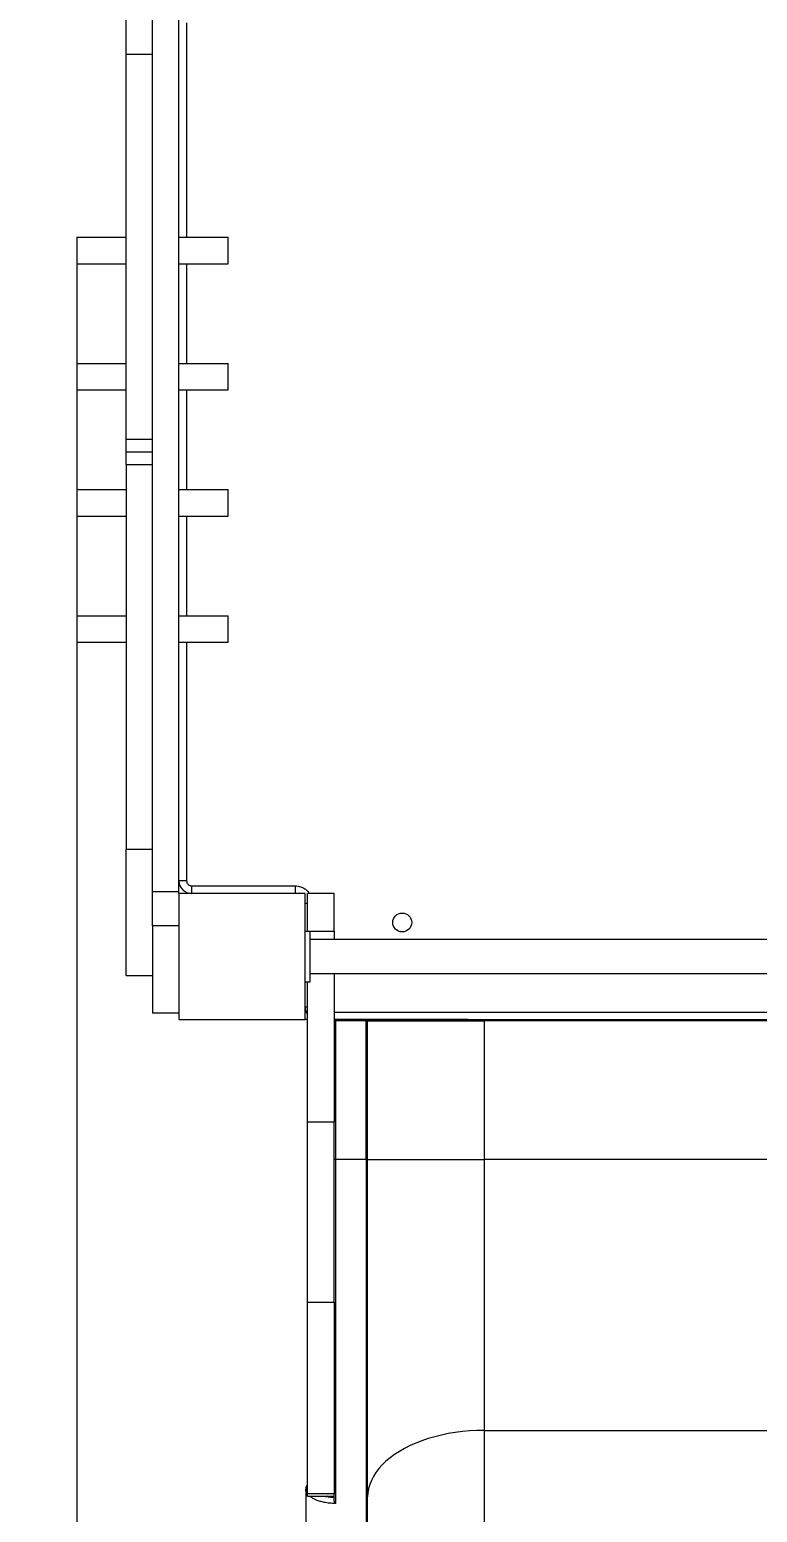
# Model space of a CAD drawing. Header units: millimetres. Extents: x -4932 to 5706, y -4240 to 3644.
# Drawn here: x -3460 to -2883, y -546 to 629 of the extents above; entities that cross this region are included whole.
import ezdxf

# ---------------------------------------------------------------- set-up
doc = ezdxf.new("R2010")
doc.units = ezdxf.units.MM
for name, color, linetype in [('DIKOM_ОБЪЕКТ', 7, 'Continuous'), ('DIKOM_РАЗМЕР_ЗОНА', 7, 'Continuous'), ('DIKOM_РАЗМЕР_ОБЪЕКТА', 7, 'Continuous')]:
    doc.layers.add(name, color=color, linetype=linetype)
doc.styles.add('style1', font='arial.ttf', dxfattribs={"width": 0.8})
doc.dimstyles.new('1-50', dxfattribs={"dimtxt": 300, "dimasz": 200, "dimexe": 100, "dimexo": 0, "dimgap": 100, "dimtad": 1, "dimtxsty": 'style1', "dimcen": 200, "dimclrd": 7, "dimclre": 7, "dimclrt": 7, "dimadec": 1, "dimazin": 2, "dimtfac": 1, "dimtmove": 0, "dimatfit": 2, "dimfxl": 0, "dimlwd": 25, "dimlwe": 18, "dimarcsym": 0})

# ---------------------------------------------------------------- blocks, each defined once
blk = doc.blocks.new('*D9')
at = {"layer": 'Defpoints', "color": 0, "transparency": 16777216}
for p in [(2719.9, 1175.1), (-3422.6, 453.8), (2719.9, -2384.5)]:
    blk.add_point(p, dxfattribs=at)
at = {"layer": 'DIKOM_РАЗМЕР_ОБЪЕКТА', "color": 7, "lineweight": 18, "transparency": 16777216}
for p, q in [((2719.9, 1175.1), (2719.9, -2484.5)), ((-3422.6, 453.8), (-3422.6, -2484.5))]:
    blk.add_line(p, q, dxfattribs=at)
at = {"layer": 'DIKOM_РАЗМЕР_ОБЪЕКТА', "color": 7, "lineweight": 25, "transparency": 16777216}
blk.add_line((-3222.6, -2384.5), (2519.9, -2384.5), dxfattribs=at)
at = {"layer": 'DIKOM_РАЗМЕР_ОБЪЕКТА', "color": 7, "transparency": 16777216}
for points in [[(-3222.6, -2351.2), (-3222.6, -2417.9), (-3422.6, -2384.5)], [(2519.9, -2351.2), (2519.9, -2417.9), (2719.9, -2384.5)]]:
    blk.add_solid(points, dxfattribs=at)
at = {"layer": 'DIKOM_РАЗМЕР_ОБЪЕКТА', "color": 7, "transparency": 16777216, "insert": (-365.4, -2131.4), "char_height": 300, "attachment_point": 5, "style": 'style1'}
blk.add_mtext('6150', dxfattribs=at)
blk = doc.blocks.new('*D11')
at = {"layer": 'Defpoints', "color": 0, "transparency": 16777216}
for p in [(4718.4, 600.1), (-4931.6, -2305.7), (4718.4, -4140.2)]:
    blk.add_point(p, dxfattribs=at)
at = {"layer": 'DIKOM_РАЗМЕР_ЗОНА', "color": 7, "lineweight": 18, "transparency": 16777216}
for p, q in [((4718.4, 600.1), (4718.4, -4240.2)), ((-4931.6, -2305.7), (-4931.6, -4240.2))]:
    blk.add_line(p, q, dxfattribs=at)
at = {"layer": 'DIKOM_РАЗМЕР_ЗОНА', "color": 7, "lineweight": 25, "transparency": 16777216}
blk.add_line((-4731.6, -4140.2), (4518.4, -4140.2), dxfattribs=at)
at = {"layer": 'DIKOM_РАЗМЕР_ЗОНА', "color": 7, "transparency": 16777216}
for points in [[(-4731.6, -4106.8), (-4731.6, -4173.5), (-4931.6, -4140.2)], [(4518.4, -4106.8), (4518.4, -4173.5), (4718.4, -4140.2)]]:
    blk.add_solid(points, dxfattribs=at)
at = {"layer": 'DIKOM_РАЗМЕР_ЗОНА', "color": 7, "transparency": 16777216, "insert": (-131.6, -3887), "char_height": 300, "attachment_point": 5, "style": 'style1'}
blk.add_mtext('9650', dxfattribs=at)
blk = doc.blocks.new('*D12')
at = {"layer": 'Defpoints', "color": 0, "transparency": 16777216}
for p in [(-491.6, 3644.3), (5605.6, 3644.3), (-3816.1, -3400.3)]:
    blk.add_point(p, dxfattribs=at)
at = {"layer": 'DIKOM_РАЗМЕР_ЗОНА', "color": 7, "lineweight": 18, "transparency": 16777216}
for p, q in [((-491.6, 3644.3), (5705.6, 3644.3)), ((-3816.1, -3400.3), (5705.6, -3400.3))]:
    blk.add_line(p, q, dxfattribs=at)
at = {"layer": 'DIKOM_РАЗМЕР_ЗОНА', "color": 7, "lineweight": 25, "transparency": 16777216}
blk.add_line((5605.6, -3200.3), (5605.6, 3444.3), dxfattribs=at)
at = {"layer": 'DIKOM_РАЗМЕР_ЗОНА', "color": 7, "transparency": 16777216}
for points in [[(5572.3, 3444.3), (5638.9, 3444.3), (5605.6, 3644.3)], [(5572.3, -3200.3), (5638.9, -3200.3), (5605.6, -3400.3)]]:
    blk.add_solid(points, dxfattribs=at)
at = {"layer": 'DIKOM_РАЗМЕР_ЗОНА', "color": 7, "transparency": 16777216, "insert": (5352.4, 785.2), "char_height": 300, "attachment_point": 5, "rotation": 90, "style": 'style1'}
blk.add_mtext('7000', dxfattribs=at)

msp = doc.modelspace()

# ---------------------------------------------------------------- linework, layer by layer
at = {"layer": 'DIKOM_ОБЪЕКТ', "color": 7, "linetype": 'Continuous', "lineweight": 15}
for p, q in [((-3383.648, 609.268), (-3383.648, 709.268)), ((-3362.648, -54.498), (-3362.648, 643.033)), ((-3341.648, -54.498), (-3341.648, 643.033)), ((-3335.648, 634.268), (-3335.648, 464.268)), ((-3383.648, 609.268), (-3362.648, 609.268)), ((-3383.648, 304.268), (-3383.648, 609.268)), ((-3422.648, 464.268), (-3422.648, 443.268)), ((-3422.648, 464.268), (-3421.738, 464.268)), ((-3421.738, 464.268), (-3383.648, 464.268)), ((-3341.648, 464.268), (-3302.648, 464.268)), ((-3302.648, 443.268), (-3302.648, 464.268)), ((-3422.648, 443.268), (-3421.738, 443.268)), ((-3421.738, 443.268), (-3383.648, 443.268)), ((-3341.648, 443.268), (-3302.648, 443.268)), ((-3335.648, 443.268), (-3335.648, 364.268)), ((-3422.648, 364.268), (-3422.648, 343.268)), ((-3422.648, 364.268), (-3421.738, 364.268)), ((-3421.738, 364.268), (-3383.648, 364.268)), ((-3341.648, 364.268), (-3302.648, 364.268)), ((-3302.648, 343.268), (-3302.648, 364.268)), ((-3422.648, 343.268), (-3421.738, 343.268)), ((-3421.738, 343.268), (-3383.648, 343.268)), ((-3341.648, 343.268), (-3302.648, 343.268)), ((-3335.648, 343.268), (-3335.648, 264.268)), ((-3383.648, 304.268), (-3362.648, 304.268)), ((-3383.648, 294.268), (-3383.648, 304.268)), ((-3383.648, 294.268), (-3362.648, 294.268)), ((-3383.648, 284.268), (-3383.648, 294.268)), ((-3383.648, 284.268), (-3362.648, 284.268)), ((-3383.648, 284.268), (-3383.648, -20.732)), ((-3422.648, 264.268), (-3422.648, 243.268)), ((-3422.648, 264.268), (-3421.738, 264.268)), ((-3421.738, 264.268), (-3383.648, 264.268)), ((-3341.648, 264.268), (-3302.648, 264.268)), ((-3302.648, 243.268), (-3302.648, 264.268)), ((-3422.648, 243.268), (-3421.738, 243.268)), ((-3421.738, 243.268), (-3383.648, 243.268)), ((-3341.648, 243.268), (-3302.648, 243.268)), ((-3335.648, 243.268), (-3335.648, 164.268)), ((-3422.648, 164.268), (-3422.648, 143.268)), ((-3422.648, 164.268), (-3421.738, 164.268)), ((-3421.738, 164.268), (-3383.648, 164.268)), ((-3341.648, 164.268), (-3302.648, 164.268)), ((-3302.648, 143.268), (-3302.648, 164.268)), ((-3422.648, 143.268), (-3421.738, 143.268)), ((-3421.738, 143.268), (-3383.648, 143.268)), ((-3341.648, 143.268), (-3302.648, 143.268)), ((-3335.648, 143.268), (-3335.648, -45.732)), ((-3383.648, -20.732), (-3362.648, -20.732)), ((-3383.648, -120.732), (-3383.648, -20.732)), ((-3335.648, -45.732), (-3341.648, -45.732)), ((-3341.648, -54.498), (-3362.648, -54.498)), ((-3362.648, -81.463), (-3362.648, -54.498)), ((-3341.648, -55.732), (-3341.648, -54.498)), ((-3341.648, -55.732), (-3341.648, -155.732)), ((-3241.648, -55.732), (-3341.648, -55.732)), ((-3331.648, -49.732), (-3249.648, -49.732)), ((-3331.648, -49.732), (-3331.648, -55.732)), ((-3249.648, -49.732), (-3249.648, -55.732)), ((-3241.648, -155.732), (-3241.648, -55.732)), ((-3218.648, -55.732), (-3239.648, -55.732)), ((-3239.648, -85.732), (-3239.648, -55.732)), ((-3218.648, -85.732), (-3218.648, -55.732)), ((-3239.648, -63.732), (-3241.648, -63.732)), ((-3341.648, -81.463), (-3362.648, -81.463)), ((-3362.648, -81.463), (-3362.648, -150.732)), ((-3241.648, -85.732), (-3237.648, -85.732)), ((-3239.648, -85.732), (-3218.648, -85.732)), ((-3239.648, -85.732), (-3239.648, -85.732)), ((-3237.648, -125.732), (-3237.648, -85.732)), ((-2545.648, -92.232), (-3237.648, -92.232)), ((-3218.648, -85.732), (-3218.648, -92.232)), ((-3383.648, -120.732), (-3362.648, -120.732)), ((-3241.648, -125.732), (-3237.648, -125.732)), ((-3239.648, -236.883), (-3239.648, -125.732)), ((-3237.648, -119.232), (-2545.648, -119.232)), ((-3218.648, -119.232), (-3218.648, -236.883)), ((-3341.648, -150.732), (-3362.648, -150.732)), ((-3239.648, -145.732), (-3241.648, -145.732)), ((-3218.648, -149.732), (-2562.648, -149.732)), ((-3341.648, -155.732), (-3241.648, -155.732)), ((-3239.648, -155.732), (-3241.648, -155.732)), ((-3218.648, -155.732), (-3217.823, -155.732)), ((-3217.669, -156.732), (-3218.648, -156.732)), ((-3193.148, -156.732), (-3217.669, -156.732)), ((-3217.669, -156.732), (-3217.669, -266.688)), ((-3193.146, -155.732), (-3194.148, -155.732)), ((-3193.321, -155.732), (-2587.974, -155.732)), ((-3193.148, -266.688), (-3193.148, -156.732)), ((-3193.148, -156.732), (-3192.146, -156.732)), ((-3192.146, -266.688), (-3192.146, -156.732)), ((-3192.146, -156.732), (-3099.648, -156.732)), ((-3099.648, -155.732), (-3099.648, -156.732)), ((-3099.648, -156.732), (-3099.648, -266.688)), ((-2681.648, -156.732), (-3099.648, -156.732)), ((-3218.648, -236.883), (-3239.648, -236.883)), ((-3239.648, -379.633), (-3239.648, -236.883)), ((-3218.648, -379.633), (-3218.648, -236.883)), ((-3217.669, -266.688), (-3218.648, -266.688)), ((-3217.669, -266.688), (-3217.669, -539.177)), ((-3193.148, -266.688), (-3217.669, -266.688)), ((-3193.148, -266.688), (-3193.148, -582.155)), ((-3192.146, -266.688), (-3193.148, -266.688)), ((-3192.146, -533.974), (-3192.146, -266.688)), ((-3192.146, -266.688), (-3099.648, -266.688)), ((-3099.648, -266.688), (-3099.648, -481.205)), ((-2681.648, -266.688), (-3099.648, -266.688)), ((-3239.648, -379.633), (-3218.648, -379.633)), ((-3239.648, -531.493), (-3239.648, -379.633)), ((-3218.648, -379.633), (-3218.648, -531.493)), ((-3099.648, -481.205), (-3099.648, -583.251)), ((-3099.648, -481.205), (-2681.648, -481.205)), ((-3241.148, -527.329), (-3241.148, -527.894)), ((-3218.648, -531.493), (-3239.648, -531.493)), ((-3239.648, -533.393), (-3239.648, -531.493)), ((-3239.648, -533.393), (-3218.648, -533.393)), ((-3218.648, -533.393), (-3218.648, -531.493)), ((-3218.648, -536.615), (-3218.648, -533.728)), ((-3193.148, -582.155), (-3192.146, -533.974)), ((-3192.146, -636.02), (-3192.146, -533.974))]:
    msp.add_line(p, q, dxfattribs=at)
at = {"layer": 'DIKOM_ОБЪЕКТ', "color": 7, "linetype": 'Continuous', "lineweight": 15, "flags": 128}
msp.add_lwpolyline([(-3099.648, -481.205), (-3105.436, -481.309), (-3111.201, -481.621), (-3116.921, -482.138), (-3122.574, -482.861), (-3128.137, -483.784), (-3133.588, -484.906), (-3138.905, -486.22), (-3144.07, -487.724), (-3149.06, -489.409), (-3153.856, -491.271), (-3158.44, -493.3), (-3162.793, -495.491), (-3166.899, -497.833), (-3170.741, -500.318), (-3174.305, -502.936), (-3177.576, -505.677), (-3180.542, -508.53), (-3183.19, -511.484), (-3185.512, -514.527), (-3187.496, -517.648), (-3189.136, -520.833), (-3190.426, -524.071), (-3191.359, -527.35), (-3191.934, -530.655), (-3192.146, -533.974)], dxfattribs=at)
at = {"layer": 'DIKOM_ОБЪЕКТ', "color": 7, "linetype": 'Continuous', "lineweight": 15}
msp.add_circle((-3164.648, -78.732), 7.5, dxfattribs=at)
for centre, radius, start, end in [((-3331.648, -45.732), 10, 180, 270), ((-3231.648, -145.732), 10, 180, 216.869898), ((-3217.648, -156.732), 1, 90, 180), ((-3206.19, -156.478), 11.482, 176.274444, 181.267066), ((-3237.748, -527.283), 3.4, 123.974476, 180), ((-3238.227, -527.393), 2.921, 119.09661, 178.759261), ((-3238.227, -527.957), 2.921, 119.09661, 178.759261)]:
    msp.add_arc(centre, radius, start, end, dxfattribs=at)
msp.add_ellipse((-3192.967, -192.677), major_axis=(0, 4.5), ratio=0.01192085, dxfattribs=at)
for points, knots in [([(-3335.648, -45.732), (-3335.594, -46.236), (-3335.513, -47.01), (-3335.013, -47.941), (-3334.497, -48.582), (-3333.856, -49.098), (-3332.925, -49.597), (-3332.151, -49.679), (-3331.648, -49.732)], [0, 0, 0, 0, 0.23944286, 0.36836818, 0.49997954, 0.63165932, 0.7605279, 1, 1, 1, 1]), ([(-3249.648, -49.732), (-3248.794, -49.778), (-3247.035, -49.872), (-3244.424, -50.649), (-3241.925, -51.948), (-3239.763, -53.65), (-3238.695, -55.077), (-3238.205, -55.732)], [0, 0, 0, 0, 0.19054071, 0.39251704, 0.60288998, 0.81770572, 1, 1, 1, 1]), ([(-3194.148, -155.732), (-3194.234, -155.732), (-3194.408, -155.732), (-3195.814, -155.732), (-3198.008, -155.732), (-3200.958, -155.732), (-3204.534, -155.732), (-3208.636, -155.732), (-3213.08, -155.732), (-3216.135, -155.732), (-3217.648, -155.732)], [0, 0, 0, 0, 0.12375311, 0.24999883, 0.37624247, 0.49999971, 0.62374803, 0.74999004, 0.87624092, 1, 1, 1, 1]), ([(-3194.148, -155.732), (-3194.067, -155.738), (-3193.911, -155.749), (-3193.696, -155.832), (-3193.514, -155.949), (-3193.329, -156.135), (-3193.178, -156.4), (-3193.157, -156.627), (-3193.148, -156.732)], [0, 0, 0, 0, 0.15342646, 0.29898204, 0.43639004, 0.56571528, 0.79896771, 1, 1, 1, 1]), ([(-3193.146, -155.732), (-3193.015, -155.747), (-3192.753, -155.777), (-3192.423, -156.009), (-3192.191, -156.339), (-3192.161, -156.601), (-3192.146, -156.732)], [0, 0, 0, 0, 0.24988442, 0.49983586, 0.74994184, 1, 1, 1, 1]), ([(-3112.605, -155.732), (-3113.943, -155.732), (-3118.234, -155.732), (-3125.406, -155.732), (-3134.076, -155.732), (-3142.578, -155.732), (-3150.777, -155.732), (-3158.529, -155.732), (-3165.699, -155.732), (-3172.17, -155.732), (-3177.844, -155.732), (-3182.652, -155.732), (-3186.554, -155.732), (-3189.541, -155.732), (-3191.613, -155.732), (-3192.88, -155.732), (-3193.058, -155.732), (-3193.146, -155.732)], [0, 0, 0, 0, 0.03034069, 0.09727771, 0.16589623, 0.23593069, 0.3070607, 0.37894324, 0.45120558, 0.52346902, 0.59534926, 0.66647979, 0.73651376, 0.80513497, 0.87206974, 0.93708642, 1, 1, 1, 1]), ([(-3192.97, -299.177), (-3192.976, -299.128), (-3192.988, -299.028), (-3193.003, -298.252), (-3193.014, -297.11), (-3193.021, -295.683), (-3193.021, -294.146), (-3193.014, -292.668), (-3193.003, -291.417), (-3192.988, -290.533), (-3192.974, -290.212), (-3192.96, -290.151), (-3192.946, -290.35), (-3192.931, -291.096), (-3192.919, -292.247), (-3192.913, -293.671), (-3192.913, -295.209), (-3192.919, -296.686), (-3192.931, -297.939), (-3192.946, -298.819), (-3192.96, -299.151), (-3192.968, -299.172), (-3192.97, -299.177)], [0, 0, 0, 0, 0.05369011, 0.10738114, 0.1610699, 0.21475497, 0.26843692, 0.3221178, 0.37579932, 0.42948377, 0.48317298, 0.49999961, 0.55369068, 0.60738078, 0.66107006, 0.71475506, 0.76843707, 0.82211737, 0.87579964, 0.92948409, 0.98317228, 1, 1, 1, 1]), ([(-3192.98, -400.57), (-3192.986, -400.52), (-3192.997, -400.421), (-3193.01, -399.645), (-3193.019, -398.503), (-3193.021, -397.076), (-3193.018, -395.539), (-3193.009, -394.061), (-3192.994, -392.81), (-3192.978, -391.926), (-3192.963, -391.605), (-3192.95, -391.544), (-3192.937, -391.742), (-3192.923, -392.489), (-3192.915, -393.639), (-3192.912, -395.064), (-3192.915, -396.601), (-3192.925, -398.079), (-3192.939, -399.331), (-3192.956, -400.211), (-3192.971, -400.544), (-3192.978, -400.565), (-3192.98, -400.57)], [0, 0, 0, 0, 0.05368963, 0.10737868, 0.161065, 0.21474812, 0.26842925, 0.32211005, 0.3757935, 0.42948057, 0.48317027, 0.4999999, 0.55368944, 0.60737864, 0.66106487, 0.71474851, 0.76842911, 0.82211001, 0.87579346, 0.92948053, 0.98317037, 1, 1, 1, 1]), ([(-3192.99, -497.209), (-3192.995, -497.159), (-3193.005, -497.059), (-3193.016, -496.284), (-3193.02, -495.141), (-3193.02, -493.715), (-3193.013, -492.178), (-3193.001, -490.7), (-3192.985, -489.449), (-3192.968, -488.565), (-3192.953, -488.243), (-3192.94, -488.182), (-3192.928, -488.381), (-3192.918, -489.128), (-3192.912, -490.278), (-3192.913, -491.702), (-3192.92, -493.24), (-3192.932, -494.717), (-3192.948, -495.97), (-3192.966, -496.85), (-3192.981, -497.182), (-3192.988, -497.204), (-3192.99, -497.209)], [0, 0, 0, 0, 0.05368657, 0.10737455, 0.16105867, 0.21474015, 0.26842124, 0.32210395, 0.37578829, 0.4294781, 0.48316923, 0.49999989, 0.55368766, 0.60737408, 0.66105905, 0.71474054, 0.76842057, 0.82210298, 0.8757888, 0.92947714, 0.98316929, 1, 1, 1, 1]), ([(-3241.148, -527.894), (-3241.148, -534.094), (-3241.148, -546.49), (-3241.148, -564.595), (-3241.148, -576.3), (-3241.148, -582.155)], [0, 0, 0, 0, 0.33341669, 0.6665834, 1, 1, 1, 1]), ([(-3239.648, -531.647), (-3239.966, -531.259), (-3240.607, -530.477), (-3241.04, -529.203), (-3241.111, -528.338), (-3241.148, -527.894)], [0, 0, 0, 0, 0.32411785, 0.65309762, 1, 1, 1, 1]), ([(-3217.669, -539.177), (-3219.164, -539.123), (-3222.188, -539.016), (-3225.689, -538.477), (-3228.206, -537.923), (-3229.845, -537.484), (-3231.419, -536.982), (-3232.918, -536.418), (-3234.757, -535.596), (-3236.587, -534.616), (-3237.591, -533.745), (-3237.997, -533.393)], [0, 0, 0, 0, 0.18017523, 0.36453607, 0.43956049, 0.51524482, 0.59161073, 0.66864718, 0.74634335, 0.89755482, 1, 1, 1, 1]), ([(-3218.648, -534.538), (-3219.928, -534.456), (-3222.475, -534.293), (-3225.243, -533.858), (-3226.583, -533.467), (-3226.836, -533.393)], [0, 0, 0, 0, 0.45036881, 0.896184, 1, 1, 1, 1]), ([(-3225.069, -533.393), (-3224.181, -533.551), (-3222.115, -533.921), (-3219.907, -534.004), (-3218.648, -534.051)], [0, 0, 0, 0, 0.42974259, 1, 1, 1, 1]), ([(-3218.449, -533.879), (-3219.542, -533.843), (-3221.457, -533.779), (-3223.28, -533.509), (-3224.062, -533.393)], [0, 0, 0, 0, 0.57097114, 1, 1, 1, 1]), ([(-3217.669, -539.177), (-3217.896, -538.789), (-3218.248, -538.186), (-3218.587, -537.281), (-3218.629, -536.821), (-3218.648, -536.615)], [0, 0, 0, 0, 0.49950032, 0.77623455, 1, 1, 1, 1])]:
    msp.add_open_spline(points, degree=3, knots=knots, dxfattribs=at)

# ---------------------------------------------------------------- dimensions: what is measured, and where the dimension line sits
at = {"layer": 'DIKOM_РАЗМЕР_ЗОНА'}
dim = msp.add_linear_dim(base=(5605.608, 3644.268), p1=(-3816.137, -3400.272), p2=(-491.648, 3644.268), angle=90, text='7000', dimstyle='1-50', dxfattribs=at)
dim.commit()
dim.dimension.update_dxf_attribs({"geometry": '*D12', "text_midpoint": (5605.608, 785.211), "dimtype": 160})
dim = msp.add_linear_dim(base=(4718.352, -4140.156), p1=(-4931.648, -2305.732), p2=(4718.352, 600.063), dimstyle='1-50', dxfattribs=at)
dim.commit()
dim.dimension.update_dxf_attribs({"geometry": '*D11', "text_midpoint": (-131.648, -4140.156), "dimtype": 160})
at = {"layer": 'DIKOM_РАЗМЕР_ОБЪЕКТА'}
dim = msp.add_linear_dim(base=(2719.862, -2384.525), p1=(-3422.648, 453.768), p2=(2719.862, 1175.054), text='6150', dimstyle='1-50', dxfattribs=at)
dim.commit()
dim.dimension.update_dxf_attribs({"geometry": '*D9', "text_midpoint": (-365.432, -2384.525), "dimtype": 160})

doc.saveas('drawing.dxf')
